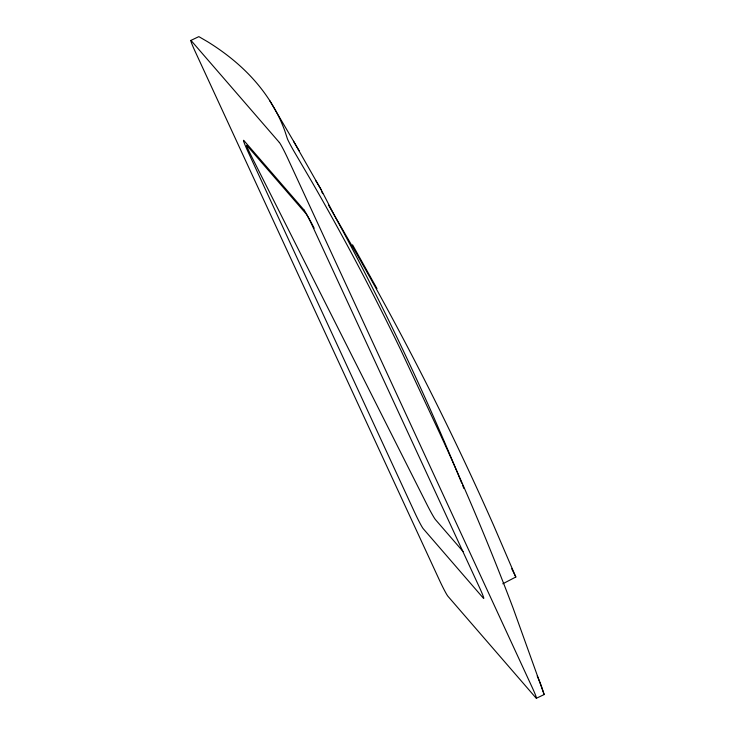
<?xml version="1.0" encoding="UTF-8"?>
<svg xmlns="http://www.w3.org/2000/svg" width="735" height="735" viewBox="0 0 735 735"><rect width="100%" height="100%" fill="white"/><g stroke="black" fill="none" stroke-linecap="round" stroke-linejoin="round"><path stroke-width="1.1" d="M502.795 583.783L515.832 577.003L493.58 525.249A3136.879 3055.294 -40.9 0 0 358.248 256.68L328.398 204.918M190.834 40.453L198.579 36.75A15.022 1.883 57.9 0 1 199.213 36.842L207.628 41.748A3245.641 708.016 -24.8 0 1 284.822 130.894L287.348 138.63A15.022 0.68 60.2 0 0 293.899 151.144L312.347 182.629A2797.015 2724.268 -40.9 0 1 400.86 350.117L439.677 433.126A2796.969 2724.222 -40.9 0 1 513.067 608.01L544.166 694.547L536.421 698.25M463.096 551.553L435.497 519.673A14.81 0.799 62.6 0 1 426.796 504.238L251.278 155.921A14.81 0.799 62.6 0 1 246.969 145.558L305.898 213.609A14.81 0.799 62.6 0 1 314.167 228.199M515.832 577.003L511.735 568.771M293.541 141.258L321.517 190.411L334.407 215.401C370.229 281.064 403.304 348.261 433.503 416.69A2800.58 2727.741 -40.9 0 1 461.745 483.198M269.57 100.383L299.384 151.088M352.552 244.801L376.963 288.589M544.166 694.547L541.53 686.472A3245.641 708.016 -24.8 0 0 537.212 675.952M321.636 191.679A3125.257 687.73 -26.7 0 1 322.72 193.654M315.664 180.562A3253.854 709.808 -24.8 0 1 321.517 190.411M462.6 485.293A2800.58 2727.741 -40.9 0 1 463.877 488.426M279.346 142.461L191.201 40.673A15.113 0.928 64.4 0 0 195.152 51.468L439.493 580.273A15.113 0.928 64.4 0 0 447.918 596.25L536.054 698.039A15.113 0.928 64.4 0 0 532.112 687.234L287.771 158.438A15.113 0.928 64.4 0 0 279.346 142.461M303.996 209.953L243.873 140.523A15.113 0.928 64.4 0 0 247.824 151.318L414.834 512.782A15.113 0.928 64.4 0 0 423.268 528.75L483.382 598.189A15.113 0.928 64.4 0 0 479.44 587.384L312.421 225.93A15.113 0.928 64.4 0 0 303.996 209.953"/></g></svg>
